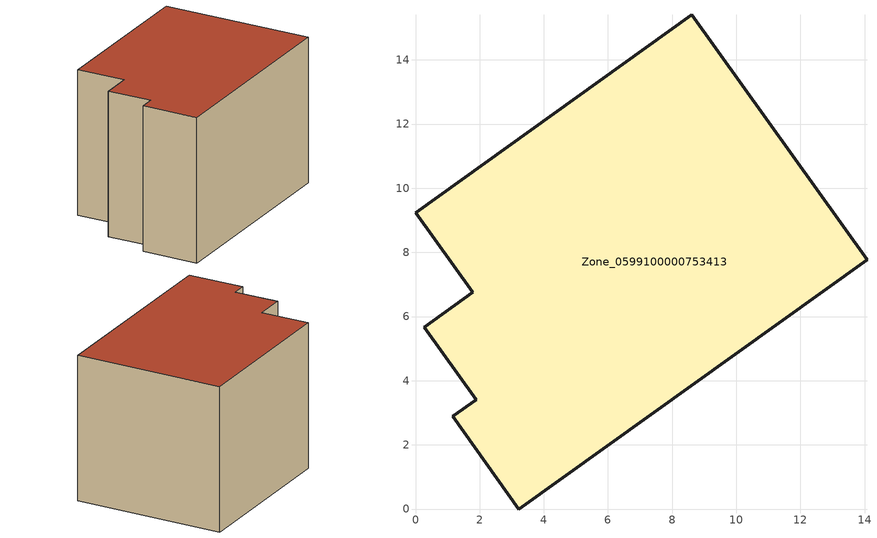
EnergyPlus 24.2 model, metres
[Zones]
Zone_0599100000753413
 floor ground (C_G): 8.61,15.4 14.07,7.76 3.22,0 1.16,2.89 1.89,3.41 0.27,5.66 1.79,6.76 0,9.24 z0
 wall outside (C_F): 14.07,7.76 8.61,15.4 0,9.24 1.79,6.76 0.27,5.66 1.89,3.41 1.16,2.89 3.22,0 14.07,7.76 z0:9.16
 roof outside (C_R): 3.22,0 14.07,7.76 8.61,15.4 0,9.24 1.79,6.76 0.27,5.66 1.89,3.41 1.16,2.89 z9.16
[BUILDING]
Pand.0599100000753413: North Axis=0; Terrain=City; Loads Convergence Tolerance Value=0.04; Temperature Convergence Tolerance Value=0.4; Solar Distribution=FullExterior; Maximum Number of Warmup Days=25; Minimum Number of Warmup Days=1
[Site:Location]
Rotterdam.The.Hague.AP_ZH_NLD Design_Conditions: Latitude=51.96; Longitude=4.45; Time Zone=1; Elevation=-4.5
[SITE:GROUNDTEMPERATURE:BUILDINGSURFACE]
18, 18, 18, 18, 18, 18, 18, 18, 18, 18, 18, 18
[MATERIAL] Thermal Absorptance=0.9; Solar Absorptance=0.7; Visible Absorptance=0.7
Name | Roughness | Thickness | Conductivity | Density | Specific Heat
G.TI.2006-2014 | MediumSmooth | 0.15 | 0.06 | 540 | 1210
F.TI.2006-2014 | Rough | 0.3 | 0.12 | 1920 | 840
R.TI.2006-2014 | MediumRough | 0.2 | 0.08 | 1500 | 1000
[CONSTRUCTION]
C_G: G.TI.2006-2014
C_F: F.TI.2006-2014
C_R: R.TI.2006-2014
[ZONE]
Zone_0599100000753413: Type=1; Multiplier=1; Ceiling Height=Autocalculate; Volume=Autocalculate; Floor Area=autocalculate; Part of Total Floor Area=Yes
[ZONEINFILTRATION:DESIGNFLOWRATE]
Infil_Zone_0599100000753413: Zone or ZoneList or Space or SpaceList=Zone_0599100000753413; Schedule=AlwaysOn; Design Flow Rate Calculation Method=Flow/Area; Flow Rate per Floor Area=0.0015; Constant Term Coefficient=1; Temperature Term Coefficient=0; Velocity Term Coefficient=0; Velocity Squared Term Coefficient=0
[HVACTEMPLATE:ZONE:IDEALLOADSAIRSYSTEM]
Zone_0599100000753413: Maximum Heating Supply Air Temperature=50; Minimum Cooling Supply Air Temperature=13; Maximum Heating Supply Air Humidity Ratio=0.0156; Minimum Cooling Supply Air Humidity Ratio=0.0077; Heating Limit=NoLimit; Cooling Limit=NoLimit; Dehumidification Control Type=ConstantSensibleHeatRatio; Cooling Sensible Heat Ratio=0.7; Dehumidification Setpoint=60; Humidification Control Type=None; Humidification Setpoint=30; Outdoor Air Method=None; Outdoor Air Flow Rate per Person=0.00944; Outdoor Air Flow Rate per Zone Floor Area=0; Outdoor Air Flow Rate per Zone=0; Demand Controlled Ventilation Type=None; Outdoor Air Economizer Type=NoEconomizer; Heat Recovery Type=None; Sensible Heat Recovery Effectiveness=0.7; Latent Heat Recovery Effectiveness=0.65
[ZONECONTROL:THERMOSTAT]
ThermostatControl_Zone_0599100000753413: Zone or ZoneList=Zone_0599100000753413; Control Type Schedule=DualSetpointControlType; Control 1=Thermostat_Zone_0599100000753413; Temperature Difference Between Cutout And Setpoint=0
[THERMOSTATSETPOINT:DUALSETPOINT]
Thermostat_Zone_0599100000753413: Heating Setpoint Temperature Schedule=HeatingSetpoint_Zone_0599100000753413; Cooling Setpoint Temperature Schedule=CoolingSetpoint_Zone_0599100000753413
[SCHEDULE:COMPACT]
HeatingSetpoint_Zone_0599100000753413: Through: 12/31, For: AllDays, Until: 24:00, 21
CoolingSetpoint_Zone_0599100000753413: Through: 12/31, For: AllDays, Until: 24:00, 24
DualSetpointControlType: Through: 12/31, For: AllDays, Until: 24:00, 4
AlwaysOn: Through: 12/31, For: AllDays, Until: 24:00, 1
